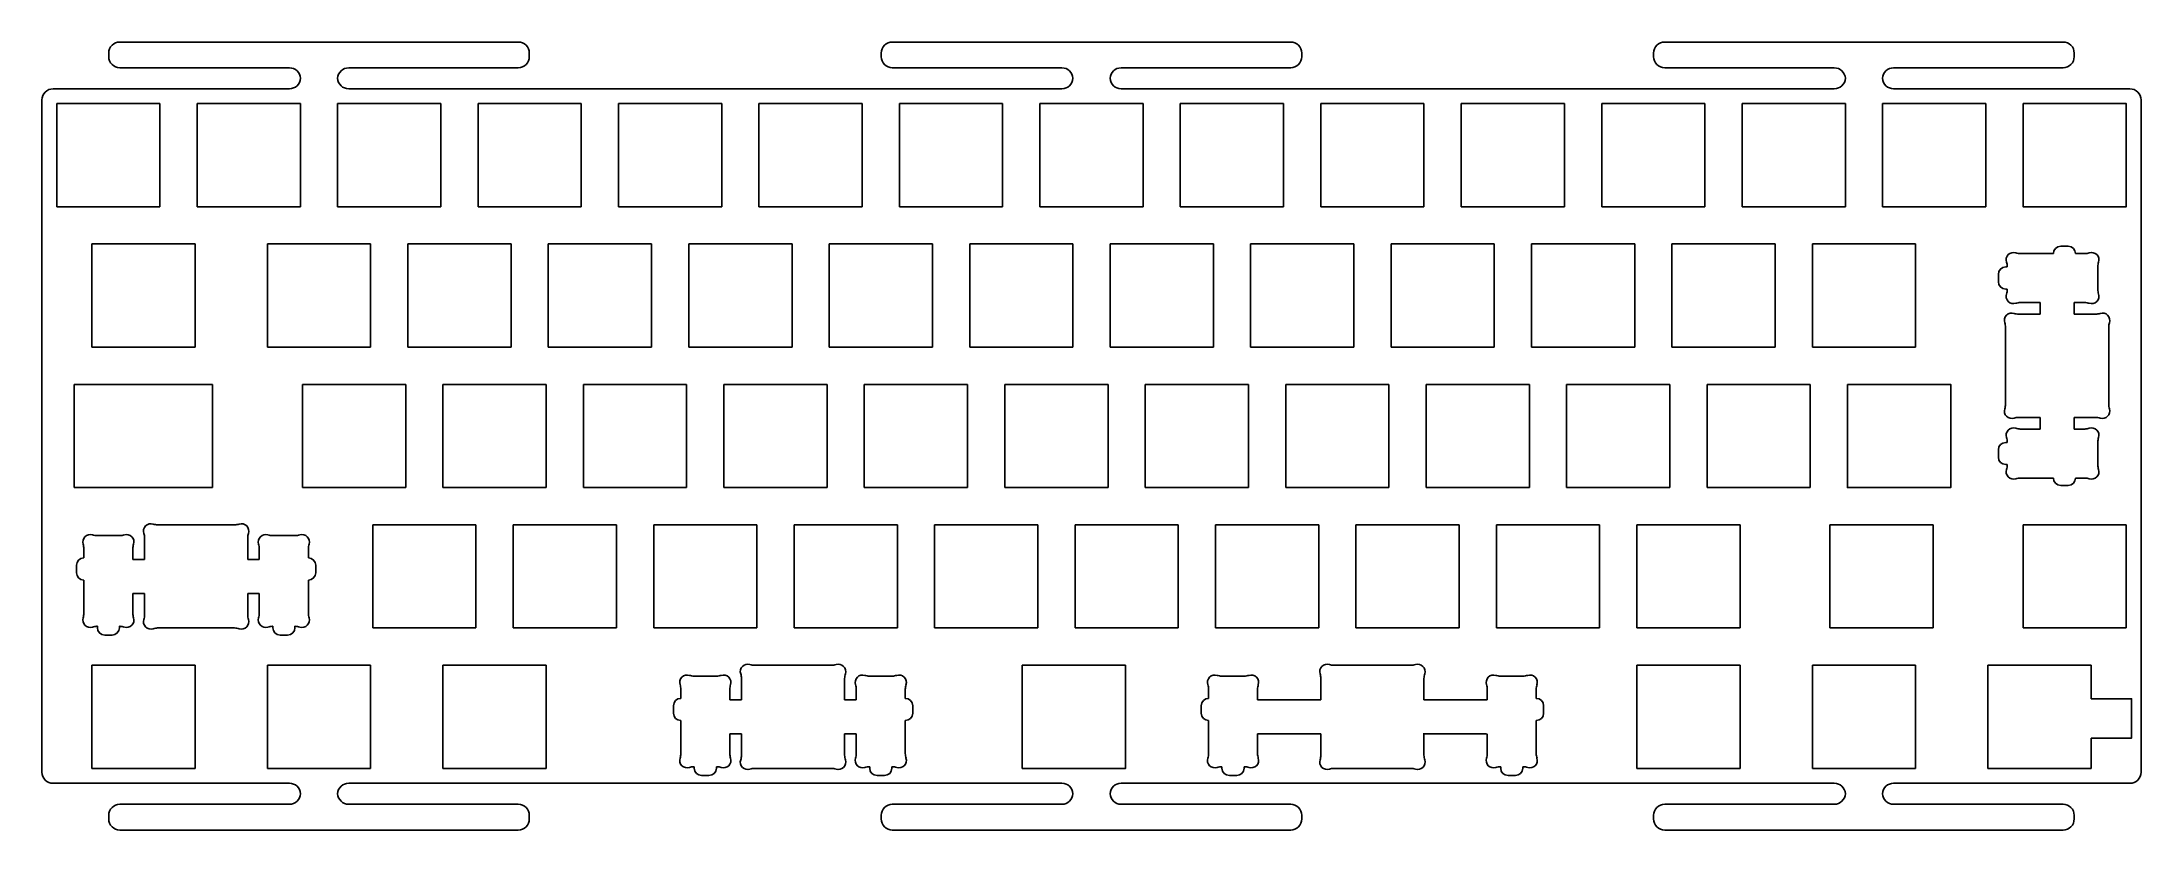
# Model space of a CAD drawing. Header units: inches. Extents: x 132 to 417, y 191 to 298.
import ezdxf

# ---------------------------------------------------------------- set-up
doc = ezdxf.new("R2010")
doc.units = ezdxf.units.IN
doc.header["$MEASUREMENT"] = 0
doc.layers.add('SUIT-00-06_PBL7', color=7, linetype='Continuous')
doc.layers.add('上壳', color=10, linetype='Continuous')

msp = doc.modelspace()

# ---------------------------------------------------------------- linework, layer by layer
at = {"color": 0}
for p, q in [((134.04, 289.8), (148.04, 289.8)), ((134.04, 275.8), (134.04, 289.8)), ((148.04, 289.8), (148.04, 275.8)), ((153.09, 289.8), (167.09, 289.8)), ((153.09, 275.8), (153.09, 289.8)), ((167.09, 289.8), (167.09, 275.8)), ((172.14, 289.8), (186.14, 289.8)), ((172.14, 275.8), (172.14, 289.8)), ((186.14, 289.8), (186.14, 275.8)), ((191.19, 289.8), (205.19, 289.8)), ((191.19, 275.8), (191.19, 289.8)), ((205.19, 289.8), (205.19, 275.8)), ((210.24, 289.8), (224.24, 289.8)), ((210.24, 275.8), (210.24, 289.8)), ((224.24, 289.8), (224.24, 275.8)), ((229.29, 289.8), (243.29, 289.8)), ((229.29, 275.8), (229.29, 289.8)), ((243.29, 289.8), (243.29, 275.8)), ((248.34, 289.8), (262.34, 289.8)), ((248.34, 275.8), (248.34, 289.8)), ((262.34, 289.8), (262.34, 275.8)), ((267.39, 289.8), (281.39, 289.8)), ((267.39, 275.8), (267.39, 289.8)), ((281.39, 289.8), (281.39, 275.8)), ((286.44, 289.8), (300.44, 289.8)), ((286.44, 275.8), (286.44, 289.8)), ((300.44, 289.8), (300.44, 275.8)), ((305.49, 289.8), (319.49, 289.8)), ((305.49, 275.8), (305.49, 289.8)), ((319.49, 289.8), (319.49, 275.8)), ((324.54, 289.8), (338.54, 289.8)), ((324.54, 275.8), (324.54, 289.8)), ((338.54, 289.8), (338.54, 275.8)), ((343.59, 289.8), (357.59, 289.8)), ((343.59, 275.8), (343.59, 289.8)), ((357.59, 289.8), (357.59, 275.8)), ((362.64, 289.8), (376.64, 289.8)), ((362.64, 275.8), (362.64, 289.8)), ((376.64, 289.8), (376.64, 275.8)), ((148.04, 275.8), (134.04, 275.8)), ((167.09, 275.8), (153.09, 275.8)), ((186.14, 275.8), (172.14, 275.8)), ((205.19, 275.8), (191.19, 275.8)), ((224.24, 275.8), (210.24, 275.8)), ((243.29, 275.8), (229.29, 275.8)), ((262.34, 275.8), (248.34, 275.8)), ((281.39, 275.8), (267.39, 275.8)), ((300.44, 275.8), (286.44, 275.8)), ((319.49, 275.8), (305.49, 275.8)), ((338.54, 275.8), (324.54, 275.8)), ((357.59, 275.8), (343.59, 275.8)), ((376.64, 275.8), (362.64, 275.8)), ((138.81, 270.76), (152.8, 270.76)), ((138.81, 256.75), (138.81, 270.76)), ((152.8, 270.76), (152.8, 256.75)), ((162.62, 270.76), (176.62, 270.76)), ((162.62, 256.75), (162.62, 270.76)), ((176.62, 270.76), (176.62, 256.75)), ((181.67, 270.76), (195.67, 270.76)), ((181.67, 256.75), (181.67, 270.76)), ((195.67, 270.76), (195.67, 256.75)), ((200.72, 270.76), (214.72, 270.76)), ((200.72, 256.75), (200.72, 270.76)), ((214.72, 270.76), (214.72, 256.75)), ((219.77, 270.76), (233.77, 270.76)), ((219.77, 256.75), (219.77, 270.76)), ((233.77, 270.76), (233.77, 256.75)), ((238.82, 270.76), (252.82, 270.76)), ((238.82, 256.75), (238.82, 270.76)), ((252.82, 270.76), (252.82, 256.75)), ((257.87, 270.76), (271.87, 270.76)), ((257.87, 256.75), (257.87, 270.76)), ((271.87, 270.76), (271.87, 256.75)), ((276.92, 270.76), (290.92, 270.76)), ((276.92, 256.75), (276.92, 270.76)), ((290.92, 270.76), (290.92, 256.75)), ((295.97, 270.76), (309.97, 270.76)), ((295.97, 256.75), (295.97, 270.76)), ((309.97, 270.76), (309.97, 256.75)), ((315.02, 270.76), (329.02, 270.76)), ((315.02, 256.75), (315.02, 270.76)), ((329.02, 270.76), (329.02, 256.75)), ((334.07, 270.76), (348.07, 270.76)), ((334.07, 256.75), (334.07, 270.76)), ((348.07, 270.76), (348.07, 256.75)), ((353.12, 270.76), (367.12, 270.76)), ((353.12, 256.75), (353.12, 270.76)), ((367.12, 270.76), (367.12, 256.75)), ((372.17, 270.76), (386.17, 270.76)), ((372.17, 256.75), (372.17, 270.76)), ((386.17, 270.76), (386.17, 256.75)), ((152.8, 256.75), (138.81, 256.75)), ((176.62, 256.75), (162.62, 256.75)), ((195.67, 256.75), (181.67, 256.75)), ((214.72, 256.75), (200.72, 256.75)), ((233.77, 256.75), (219.77, 256.75)), ((252.82, 256.75), (238.82, 256.75)), ((271.87, 256.75), (257.87, 256.75)), ((290.92, 256.75), (276.92, 256.75)), ((309.97, 256.75), (295.97, 256.75)), ((329.02, 256.75), (315.02, 256.75)), ((348.07, 256.75), (334.07, 256.75)), ((367.12, 256.75), (353.12, 256.75)), ((386.17, 256.75), (372.17, 256.75)), ((167.38, 251.71), (181.38, 251.71)), ((167.38, 237.71), (167.38, 251.71)), ((181.38, 251.71), (181.38, 237.71)), ((186.43, 251.71), (200.43, 251.71)), ((186.43, 237.71), (186.43, 251.71)), ((200.43, 251.71), (200.43, 237.71)), ((205.48, 251.71), (219.48, 251.71)), ((205.48, 237.71), (205.48, 251.71)), ((219.48, 251.71), (219.48, 237.71)), ((224.53, 251.71), (238.53, 251.71)), ((224.53, 237.71), (224.53, 251.71)), ((238.53, 251.71), (238.53, 237.71)), ((243.58, 251.71), (257.58, 251.71)), ((243.58, 237.71), (243.58, 251.71)), ((257.58, 251.71), (257.58, 237.71)), ((262.63, 251.71), (276.63, 251.71)), ((262.63, 237.71), (262.63, 251.71)), ((276.63, 251.71), (276.63, 237.71)), ((281.68, 251.71), (295.68, 251.71)), ((281.68, 237.71), (281.68, 251.71)), ((295.68, 251.71), (295.68, 237.71)), ((300.73, 251.71), (314.73, 251.71)), ((300.73, 237.71), (300.73, 251.71)), ((314.73, 251.71), (314.73, 237.71)), ((319.78, 251.71), (333.78, 251.71)), ((319.78, 237.71), (319.78, 251.71)), ((333.78, 251.71), (333.78, 237.71)), ((338.83, 251.71), (352.83, 251.71)), ((338.83, 237.71), (338.83, 251.71)), ((352.83, 251.71), (352.83, 237.71)), ((357.88, 251.71), (371.88, 251.71)), ((357.88, 237.71), (357.88, 251.71)), ((371.88, 251.71), (371.88, 237.71)), ((181.38, 237.71), (167.38, 237.71)), ((200.43, 237.71), (186.43, 237.71)), ((219.48, 237.71), (205.48, 237.71)), ((238.53, 237.71), (224.53, 237.71)), ((257.58, 237.71), (243.58, 237.71)), ((276.63, 237.71), (262.63, 237.71)), ((295.68, 237.71), (281.68, 237.71)), ((314.73, 237.71), (300.73, 237.71)), ((333.78, 237.71), (319.78, 237.71)), ((352.83, 237.71), (338.83, 237.71)), ((371.88, 237.71), (357.88, 237.71)), ((176.91, 232.66), (190.9, 232.66)), ((176.91, 218.66), (176.91, 232.66)), ((190.9, 232.66), (190.9, 218.66)), ((195.96, 232.66), (209.95, 232.66)), ((195.96, 218.66), (195.96, 232.66)), ((209.95, 232.66), (209.95, 218.66)), ((215.01, 232.66), (229.01, 232.66)), ((215.01, 218.66), (215.01, 232.66)), ((229.01, 232.66), (229.01, 218.66)), ((234.06, 232.66), (248.06, 232.66)), ((234.06, 218.66), (234.06, 232.66)), ((248.06, 232.66), (248.06, 218.66)), ((253.11, 232.66), (267.11, 232.66)), ((253.11, 218.66), (253.11, 232.66)), ((267.11, 232.66), (267.11, 218.66)), ((272.16, 232.66), (286.16, 232.66)), ((272.16, 218.66), (272.16, 232.66)), ((286.16, 232.66), (286.16, 218.66)), ((291.21, 232.66), (305.21, 232.66)), ((291.21, 218.66), (291.21, 232.66)), ((305.21, 232.66), (305.21, 218.66)), ((310.26, 232.66), (324.26, 232.66)), ((310.26, 218.66), (310.26, 232.66)), ((324.26, 232.66), (324.26, 218.66)), ((329.31, 232.66), (343.31, 232.66)), ((329.31, 218.66), (329.31, 232.66)), ((343.31, 232.66), (343.31, 218.66)), ((348.36, 232.66), (362.36, 232.66)), ((348.36, 218.66), (348.36, 232.66)), ((362.36, 232.66), (362.36, 218.66)), ((374.55, 232.66), (388.55, 232.66)), ((374.55, 218.66), (374.55, 232.66)), ((388.55, 232.66), (388.55, 218.66)), ((400.74, 232.66), (414.74, 232.66)), ((400.74, 218.66), (400.74, 232.66)), ((414.74, 232.66), (414.74, 218.66)), ((190.9, 218.66), (176.91, 218.66)), ((209.95, 218.66), (195.96, 218.66)), ((229.01, 218.66), (215.01, 218.66)), ((248.06, 218.66), (234.06, 218.66)), ((267.11, 218.66), (253.11, 218.66)), ((286.16, 218.66), (272.16, 218.66)), ((305.21, 218.66), (291.21, 218.66)), ((324.26, 218.66), (310.26, 218.66)), ((343.31, 218.66), (329.31, 218.66)), ((362.36, 218.66), (348.36, 218.66)), ((388.55, 218.66), (374.55, 218.66)), ((414.74, 218.66), (400.74, 218.66)), ((138.81, 213.61), (152.8, 213.61)), ((138.81, 199.61), (138.81, 213.61)), ((152.8, 213.61), (152.8, 199.61)), ((162.62, 213.61), (176.62, 213.61)), ((162.62, 199.61), (162.62, 213.61)), ((176.62, 213.61), (176.62, 199.61)), ((186.43, 213.61), (200.43, 213.61)), ((186.43, 199.61), (186.43, 213.61)), ((200.43, 213.61), (200.43, 199.61)), ((348.36, 213.61), (362.36, 213.61)), ((348.36, 199.61), (348.36, 213.61)), ((362.36, 213.61), (362.36, 199.61)), ((372.17, 213.61), (386.17, 213.61)), ((372.17, 199.61), (372.17, 213.61)), ((386.17, 213.61), (386.17, 199.61)), ((395.98, 199.61), (395.98, 213.61)), ((395.98, 213.61), (409.98, 213.61)), ((409.98, 213.61), (409.98, 209.05)), ((409.98, 203.73), (409.98, 199.61)), ((152.8, 199.61), (138.81, 199.61)), ((176.62, 199.61), (162.62, 199.61)), ((200.43, 199.61), (186.43, 199.61)), ((362.36, 199.61), (348.36, 199.61)), ((386.17, 199.61), (372.17, 199.61)), ((409.98, 199.61), (395.98, 199.61))]:
    msp.add_line(p, q, dxfattribs=at)
at = {"linetype": 'Continuous'}
msp.add_lwpolyline([(132.04, 244.7), (132.04, 199.6), (132.04, 199.1, 0.414214), (133.54, 197.6), (165.6, 197.6, -0.399638), (167.1, 196.18, -0.399638), (165.6, 194.75), (142.6, 194.75, 0.414214), (141.1, 193.25), (141.1, 192.75, 0.414214), (142.6, 191.25), (169.62, 191.25), (196.64, 191.25, 0.414214), (198.14, 192.75), (198.14, 193.25, 0.414214), (196.64, 194.75), (173.64, 194.75, -0.399638), (172.14, 196.18, -0.399638), (173.64, 197.6), (270.37, 197.6, -0.399638), (271.87, 196.18, -0.399638), (270.37, 194.75), (247.37, 194.75, 0.414214), (245.87, 193.25), (245.87, 192.75, 0.414214), (247.37, 191.25), (274.39, 191.25), (301.41, 191.25, 0.414214), (302.91, 192.75), (302.91, 193.25, 0.414214), (301.41, 194.75), (278.41, 194.75, -0.399638), (276.91, 196.18, -0.399638), (278.41, 197.6), (375.14, 197.6, -0.399638), (376.64, 196.18, -0.399638), (375.14, 194.75), (352.14, 194.75, 0.414214), (350.64, 193.25), (350.64, 192.75, 0.414214), (352.14, 191.25), (379.16, 191.25), (406.18, 191.25, 0.414214), (407.68, 192.75), (407.68, 193.25, 0.414214), (406.18, 194.75), (383.18, 194.75, -0.399638), (381.68, 196.18, -0.399638), (383.18, 197.6), (415.24, 197.6, 0.414214), (416.74, 199.1), (416.74, 244.7), (416.74, 290.3, 0.414214), (415.24, 291.8), (383.18, 291.8, -0.399638), (381.68, 293.23, -0.399638), (383.18, 294.65), (406.18, 294.65, 0.414214), (407.68, 296.15), (407.68, 296.65, 0.414214), (406.18, 298.15), (379.16, 298.15), (352.14, 298.15, 0.414214), (350.64, 296.65), (350.64, 296.15, 0.414214), (352.14, 294.65), (375.14, 294.65, -0.399638), (376.64, 293.23, -0.399638), (375.14, 291.8), (278.41, 291.8, -0.399638), (276.91, 293.23, -0.399638), (278.41, 294.65), (301.41, 294.65, 0.414214), (302.91, 296.15), (302.91, 296.65, 0.414214), (301.41, 298.15), (274.39, 298.15), (247.37, 298.15, 0.414214), (245.87, 296.65), (245.87, 296.15, 0.414214), (247.37, 294.65), (270.37, 294.65, -0.399638), (271.87, 293.23, -0.399638), (270.37, 291.8), (173.64, 291.8, -0.399638), (172.14, 293.23, -0.399638), (173.64, 294.65), (196.64, 294.65, 0.414214), (198.14, 296.15), (198.14, 296.65, 0.414214), (196.64, 298.15), (169.62, 298.15), (142.6, 298.15, 0.414214), (141.1, 296.65), (141.1, 296.15, 0.414214), (142.6, 294.65), (165.6, 294.65, -0.399638), (167.1, 293.23, -0.399638), (165.6, 291.8), (133.54, 291.8, 0.414214), (132.04, 290.3), (132.04, 289.8)], format="xyb", close=True, dxfattribs=at)
at = {"color": 0}
for points in [[(381.69, 289.8), (395.69, 289.8), (395.69, 275.8), (381.69, 275.8)], [(400.74, 289.8), (414.74, 289.8), (414.74, 275.8), (400.74, 275.8)], [(376.93, 251.71), (390.93, 251.71), (390.93, 237.7), (376.93, 237.7)], [(279.01, 213.61), (279.01, 199.61), (265.01, 199.61), (265.01, 213.61)]]:
    msp.add_lwpolyline(points, close=True, dxfattribs=at)
msp.add_lwpolyline([(409.98, 209.05), (415.47, 209.05), (415.47, 203.73), (409.98, 203.73)])
at = {"layer": 'SUIT-00-06_PBL7', "color": 7, "linetype": 'Continuous'}
for p, q in [((136.42, 237.71), (136.42, 251.71)), ((136.42, 251.71), (155.19, 251.71)), ((155.19, 251.71), (155.19, 237.71)), ((155.19, 237.71), (136.42, 237.71))]:
    msp.add_line(p, q, dxfattribs=at)
at = {"layer": '上壳'}
for p, q in [((398.39, 267.63), (398.59, 267.63)), ((398.59, 267.63), (398.59, 267.68)), ((400.37, 269.45), (404.86, 269.45)), ((405.86, 270.45), (406.86, 270.45)), ((407.86, 269.45), (409.11, 269.45)), ((410.89, 267.68), (410.89, 264.58)), ((397.39, 265.63), (397.39, 266.63)), ((398.59, 264.63), (398.39, 264.63)), ((398.59, 264.58), (398.59, 264.63)), ((403.06, 262.8), (400.37, 262.8)), ((403.06, 261.23), (403.06, 262.8)), ((409.11, 262.8), (407.66, 262.8)), ((407.66, 262.8), (407.66, 261.23)), ((398.36, 249.01), (398.36, 259.45)), ((400.14, 261.23), (403.06, 261.23)), ((407.66, 261.23), (410.58, 261.23)), ((412.36, 259.45), (412.36, 249.01)), ((400.14, 247.23), (403.06, 247.23)), ((403.06, 245.65), (400.37, 245.65)), ((403.06, 247.23), (403.06, 245.65)), ((410.58, 247.23), (407.66, 247.23)), ((407.66, 247.23), (407.66, 245.65)), ((407.66, 245.65), (409.11, 245.65)), ((397.39, 242.83), (397.39, 241.83)), ((398.59, 243.83), (398.39, 243.83)), ((398.59, 243.88), (398.59, 243.83)), ((410.89, 243.88), (410.89, 240.78)), ((398.39, 240.83), (398.59, 240.83)), ((398.59, 240.83), (398.59, 240.78)), ((400.37, 239), (404.86, 239)), ((405.86, 238), (406.86, 238)), ((407.86, 239), (409.11, 239)), ((139.5, 231.19), (142.59, 231.19)), ((145.95, 227.96), (145.95, 230.88)), ((147.73, 232.66), (158.17, 232.66)), ((159.95, 230.88), (159.95, 227.96)), ((163.3, 231.19), (166.39, 231.19)), ((137.72, 228.16), (137.72, 229.41)), ((144.37, 229.41), (144.37, 227.96)), ((144.37, 227.96), (145.95, 227.96)), ((159.95, 227.96), (161.52, 227.96)), ((161.52, 227.96), (161.52, 229.41)), ((168.17, 228.16), (168.17, 229.41)), ((136.72, 226.16), (136.72, 227.16)), ((137.72, 220.66), (137.72, 225.16)), ((168.17, 220.66), (168.17, 225.16)), ((169.17, 226.16), (169.17, 227.16)), ((145.95, 223.36), (144.37, 223.36)), ((144.37, 223.36), (144.37, 220.66)), ((145.95, 220.43), (145.95, 223.36)), ((159.95, 220.43), (159.95, 223.36)), ((159.95, 223.36), (161.52, 223.36)), ((161.52, 223.36), (161.52, 220.66)), ((139.55, 218.89), (139.5, 218.89)), ((139.55, 218.69), (139.55, 218.89)), ((141.55, 217.69), (140.55, 217.69)), ((142.59, 218.89), (142.55, 218.89)), ((142.55, 218.89), (142.55, 218.69)), ((158.17, 218.66), (147.73, 218.66)), ((163.3, 218.89), (163.35, 218.89)), ((163.35, 218.89), (163.35, 218.69)), ((164.35, 217.69), (165.35, 217.69)), ((166.35, 218.69), (166.35, 218.89)), ((166.35, 218.89), (166.39, 218.89)), ((239.13, 213.61), (228.69, 213.61)), ((307.27, 213.61), (317.71, 213.61)), ((220.47, 212.14), (223.56, 212.14)), ((226.91, 208.91), (226.91, 211.83)), ((240.91, 211.83), (240.91, 208.91)), ((244.27, 212.14), (247.36, 212.14)), ((292.05, 212.14), (295.14, 212.14)), ((305.49, 208.91), (305.49, 211.83)), ((319.49, 211.83), (319.49, 208.91)), ((329.85, 212.14), (332.94, 212.14)), ((217.69, 207.11), (217.69, 208.11)), ((218.69, 209.11), (218.69, 210.36)), ((225.34, 210.36), (225.34, 208.91)), ((225.34, 208.91), (226.91, 208.91)), ((240.91, 208.91), (242.49, 208.91)), ((242.49, 208.91), (242.49, 210.36)), ((249.14, 209.11), (249.14, 210.36)), ((250.14, 207.11), (250.14, 208.11)), ((289.27, 207.11), (289.27, 208.11)), ((290.27, 209.11), (290.27, 210.36)), ((296.92, 210.36), (296.92, 208.91)), ((296.92, 208.91), (305.49, 208.91)), ((319.49, 208.91), (328.07, 208.91)), ((328.07, 208.91), (328.07, 210.36)), ((334.72, 209.11), (334.72, 210.36)), ((335.72, 207.11), (335.72, 208.11)), ((218.69, 201.62), (218.69, 206.11)), ((249.14, 201.62), (249.14, 206.11)), ((290.27, 201.62), (290.27, 206.11)), ((334.72, 201.62), (334.72, 206.11)), ((226.91, 204.31), (225.34, 204.31)), ((225.34, 204.31), (225.34, 201.62)), ((226.91, 201.39), (226.91, 204.31)), ((240.91, 201.39), (240.91, 204.31)), ((240.91, 204.31), (242.49, 204.31)), ((242.49, 204.31), (242.49, 201.62)), ((305.49, 204.31), (296.92, 204.31)), ((296.92, 204.31), (296.92, 201.62)), ((305.49, 201.39), (305.49, 204.31)), ((319.39, 204.31), (327.97, 204.31)), ((319.49, 201.39), (319.49, 204.31)), ((328.07, 204.31), (328.07, 201.62)), ((220.51, 199.84), (220.47, 199.84)), ((220.51, 199.64), (220.51, 199.84)), ((223.56, 199.84), (223.51, 199.84)), ((223.51, 199.84), (223.51, 199.64)), ((239.13, 199.61), (228.69, 199.61)), ((244.27, 199.84), (244.31, 199.84)), ((244.31, 199.84), (244.31, 199.64)), ((247.31, 199.64), (247.31, 199.84)), ((247.31, 199.84), (247.36, 199.84)), ((292.09, 199.84), (292.05, 199.84)), ((292.09, 199.64), (292.09, 199.84)), ((295.14, 199.84), (295.09, 199.84)), ((295.09, 199.84), (295.09, 199.64)), ((317.71, 199.61), (307.27, 199.61)), ((329.85, 199.84), (329.89, 199.84)), ((329.89, 199.84), (329.89, 199.64)), ((332.89, 199.64), (332.89, 199.84)), ((332.89, 199.84), (332.94, 199.84)), ((222.51, 198.64), (221.51, 198.64)), ((245.31, 198.64), (246.31, 198.64)), ((294.09, 198.64), (293.09, 198.64)), ((330.89, 198.64), (331.89, 198.64))]:
    msp.add_line(p, q, dxfattribs=at)
for centre, radius, start, end in [((398.39, 266.63), 1, 90, 180), ((399.44, 268.6), 1, 72.0237, 197.9763), ((396.59, 267.68), 2, 0, 17.9763), ((400.37, 271.45), 2, 252.0237, 270), ((405.86, 269.45), 1, 90, 180), ((406.86, 269.45), 1, 360, 90), ((409.11, 271.45), 2, 270, 287.9763), ((410.04, 268.6), 1, 342.0237, 107.9763), ((412.89, 267.68), 2, 162.0237, 180), ((398.39, 265.63), 1, 180, 270), ((399.44, 263.66), 1, 162.0237, 287.9763), ((396.59, 264.58), 2, 342.0237, 360), ((400.37, 260.8), 2, 90, 107.9763), ((409.11, 260.8), 2, 72.0237, 90), ((410.04, 263.66), 1, 252.0237, 17.9763), ((412.89, 264.58), 2, 180, 197.9763), ((399.21, 260.38), 1, 72.0237, 197.9763), ((396.36, 259.45), 2, 0, 17.9763), ((400.14, 263.23), 2, 252.0237, 270), ((410.58, 263.23), 2, 270, 287.9763), ((411.51, 260.38), 1, 342.0237, 107.9763), ((414.36, 259.45), 2, 162.0237, 180), ((399.21, 248.08), 1, 162.0237, 287.9763), ((396.36, 249.01), 2, 342.0237, 0), ((411.51, 248.08), 1, 252.0237, 17.9763), ((414.36, 249.01), 2, 180, 197.9763), ((399.44, 244.8), 1, 72.0237, 197.9763), ((400.14, 245.23), 2, 90, 107.9763), ((400.37, 247.65), 2, 252.0237, 270), ((409.11, 247.65), 2, 270, 287.9763), ((410.04, 244.8), 1, 342.0237, 107.9763), ((410.58, 245.23), 2, 72.0237, 90), ((398.39, 242.83), 1, 90, 180), ((396.59, 243.88), 2, 0, 17.9763), ((412.89, 243.88), 2, 162.0237, 180), ((398.39, 241.83), 1, 180, 270), ((399.44, 239.86), 1, 162.0237, 287.9763), ((396.59, 240.78), 2, 342.0237, 0), ((410.04, 239.86), 1, 252.0237, 17.9763), ((412.89, 240.78), 2, 180, 197.9763), ((400.37, 237), 2, 90, 107.9763), ((405.86, 239), 1, 180, 270), ((406.86, 239), 1, 270, 0), ((409.11, 237), 2, 72.0237, 90), ((138.58, 230.33), 1, 72.0237, 197.9763), ((139.5, 233.19), 2, 252.0237, 270), ((142.59, 233.19), 2, 270, 287.9763), ((143.52, 230.33), 1, 342.0237, 107.9763), ((146.8, 231.8), 1, 72.0237, 197.9763), ((143.95, 230.88), 2, 360, 17.9763), ((147.73, 234.66), 2, 252.0237, 270), ((158.17, 234.66), 2, 270, 287.9763), ((159.1, 231.8), 1, 342.0237, 107.9763), ((161.95, 230.88), 2, 162.0237, 180), ((162.38, 230.33), 1, 72.0237, 197.9763), ((163.3, 233.19), 2, 252.0237, 270), ((166.39, 233.19), 2, 270, 287.9763), ((167.32, 230.33), 1, 342.0237, 107.9763), ((137.72, 227.16), 1, 90, 180), ((135.72, 229.41), 2, 0, 17.9763), ((146.37, 229.41), 2, 162.0237, 180), ((159.52, 229.41), 2, 0, 17.9763), ((170.17, 229.41), 2, 162.0237, 180), ((168.17, 227.16), 1, 0, 90), ((137.72, 226.16), 1, 180, 270), ((168.17, 226.16), 1, 270, 360), ((138.58, 219.74), 1, 162.0237, 287.9763), ((135.72, 220.66), 2, 342.0237, 360), ((143.52, 219.74), 1, 252.0237, 17.9763), ((146.37, 220.66), 2, 180, 197.9763), ((146.8, 219.51), 1, 162.0237, 287.9763), ((143.95, 220.43), 2, 342.0237, 360), ((159.1, 219.51), 1, 252.0237, 17.9763), ((161.95, 220.43), 2, 180, 197.9763), ((162.38, 219.74), 1, 162.0237, 287.9763), ((159.52, 220.66), 2, 342.0237, 0), ((167.32, 219.74), 1, 252.0237, 17.9763), ((170.17, 220.66), 2, 180, 197.9763), ((139.5, 216.89), 2, 90, 107.9763), ((140.55, 218.69), 1, 180, 270), ((141.55, 218.69), 1, 270, 0), ((142.59, 216.89), 2, 72.0237, 90), ((147.73, 216.66), 2, 90, 107.9763), ((158.17, 216.66), 2, 72.0237, 90), ((163.3, 216.89), 2, 90, 107.9763), ((164.35, 218.69), 1, 180, 270), ((165.35, 218.69), 1, 270, 0), ((166.39, 216.89), 2, 72.0237, 90), ((227.76, 212.75), 1, 72.0237, 197.9763), ((228.69, 215.61), 2, 252.0237, 270), ((239.13, 215.61), 2, 270, 287.9763), ((240.06, 212.75), 1, 342.0237, 107.9763), ((306.35, 212.75), 1, 72.0237, 197.9763), ((307.27, 215.61), 2, 252.0237, 270), ((317.71, 215.61), 2, 270, 287.9763), ((318.64, 212.75), 1, 342.0237, 107.9763), ((219.54, 211.28), 1, 72.0237, 197.9763), ((216.69, 210.36), 2, 0, 17.9763), ((220.47, 214.14), 2, 252.0237, 270), ((223.56, 214.14), 2, 270, 287.9763), ((224.48, 211.28), 1, 342.0237, 107.9763), ((227.34, 210.36), 2, 162.0237, 180), ((224.91, 211.83), 2, 360, 17.9763), ((242.91, 211.83), 2, 162.0237, 180), ((243.34, 211.28), 1, 72.0237, 197.9763), ((240.49, 210.36), 2, 0, 17.9763), ((244.27, 214.14), 2, 252.0237, 270), ((247.36, 214.14), 2, 270, 287.9763), ((248.28, 211.28), 1, 342.0237, 107.9763), ((251.14, 210.36), 2, 162.0237, 180), ((291.12, 211.28), 1, 72.0237, 197.9763), ((288.27, 210.36), 2, 0, 17.9763), ((292.05, 214.14), 2, 252.0237, 270), ((295.14, 214.14), 2, 270, 287.9763), ((296.06, 211.28), 1, 342.0237, 107.9763), ((298.92, 210.36), 2, 162.0237, 180), ((303.49, 211.83), 2, 360, 17.9763), ((321.49, 211.83), 2, 162.0237, 180), ((328.92, 211.28), 1, 72.0237, 197.9763), ((326.07, 210.36), 2, 0, 17.9763), ((329.85, 214.14), 2, 252.0237, 270), ((332.94, 214.14), 2, 270, 287.9763), ((333.86, 211.28), 1, 342.0237, 107.9763), ((336.72, 210.36), 2, 162.0237, 180), ((218.69, 208.11), 1, 90, 180), ((249.14, 208.11), 1, 0, 90), ((290.27, 208.11), 1, 90, 180), ((334.72, 208.11), 1, 0, 90), ((218.69, 207.11), 1, 180, 270), ((249.14, 207.11), 1, 270, 360), ((290.27, 207.11), 1, 180, 270), ((334.72, 207.11), 1, 270, 360), ((219.54, 200.69), 1, 162.0237, 287.9763), ((216.69, 201.62), 2, 342.0237, 360), ((220.47, 197.84), 2, 90, 107.9763), ((221.51, 199.64), 1, 180, 270), ((222.51, 199.64), 1, 270, 0), ((223.56, 197.84), 2, 72.0237, 90), ((224.48, 200.69), 1, 252.0237, 17.9763), ((227.34, 201.62), 2, 180, 197.9763), ((227.76, 200.46), 1, 162.0237, 287.9763), ((224.91, 201.39), 2, 342.0237, 360), ((228.69, 197.61), 2, 90, 107.9763), ((239.13, 197.61), 2, 72.0237, 90), ((240.06, 200.46), 1, 252.0237, 17.9763), ((242.91, 201.39), 2, 180, 197.9763), ((243.34, 200.69), 1, 162.0237, 287.9763), ((240.49, 201.62), 2, 342.0237, 0), ((244.27, 197.84), 2, 90, 107.9763), ((245.31, 199.64), 1, 180, 270), ((246.31, 199.64), 1, 270, 0), ((247.36, 197.84), 2, 72.0237, 90), ((248.28, 200.69), 1, 252.0237, 17.9763), ((251.14, 201.62), 2, 180, 197.9763), ((291.12, 200.69), 1, 162.0237, 287.9763), ((288.27, 201.62), 2, 342.0237, 360), ((292.05, 197.84), 2, 90, 107.9763), ((293.09, 199.64), 1, 180, 270), ((294.09, 199.64), 1, 270, 0), ((295.14, 197.84), 2, 72.0237, 90), ((296.06, 200.69), 1, 252.0237, 17.9763), ((298.92, 201.62), 2, 180, 197.9763), ((306.35, 200.46), 1, 162.0237, 287.9763), ((303.49, 201.39), 2, 342.0237, 360), ((307.27, 197.61), 2, 90, 107.9763), ((317.71, 197.61), 2, 72.0237, 90), ((318.64, 200.46), 1, 252.0237, 17.9763), ((321.49, 201.39), 2, 180, 197.9763), ((328.92, 200.69), 1, 162.0237, 287.9763), ((326.07, 201.62), 2, 342.0237, 0), ((329.85, 197.84), 2, 90, 107.9763), ((330.89, 199.64), 1, 180, 270), ((331.89, 199.64), 1, 270, 0), ((332.94, 197.84), 2, 72.0237, 90), ((333.86, 200.69), 1, 252.0237, 17.9763), ((336.72, 201.62), 2, 180, 197.9763)]:
    msp.add_arc(centre, radius, start, end, dxfattribs=at)

doc.saveas('drawing.dxf')
